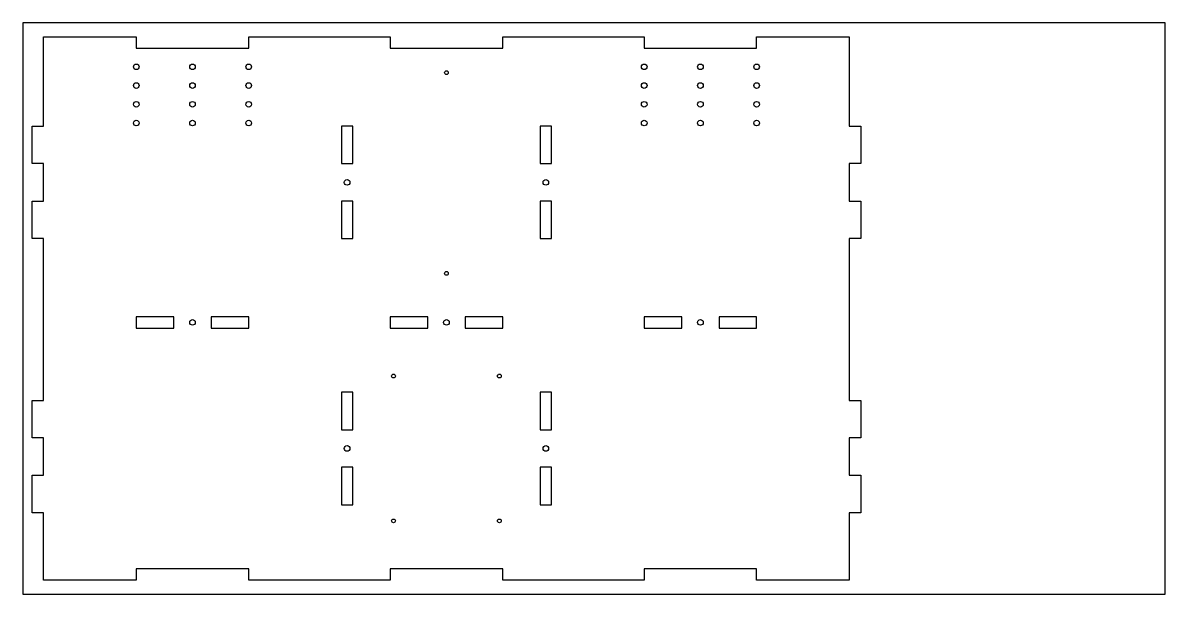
# Model space of a CAD drawing. Extents: x 395 to 1005, y 648 to 952.
import ezdxf

# ---------------------------------------------------------------- set-up
doc = ezdxf.new("R2010")
doc.units = 0
for name, color, linetype in [('6_06MM_ABS_INSIDE', 15, 'CONTINUOUS'), ('6_06MM_ABS_OUTSIDE', 1, 'CONTINUOUS'), ('BOUNDARIES', 7, 'CONTINUOUS'), ('SCREW_HOLES', 7, 'CONTINUOUS')]:
    doc.layers.add(name, color=color, linetype=linetype)

msp = doc.modelspace()

# ---------------------------------------------------------------- linework, layer by layer
at = {"layer": '6_06MM_ABS_INSIDE'}
for points in [[(565.2, 877.28), (571.26, 877.28), (571.26, 897.28), (565.2, 897.28)], [(671.26, 877.28), (677.32, 877.28), (677.32, 897.28), (671.26, 897.28)], [(571.26, 857.28), (565.2, 857.28), (565.2, 837.28), (571.26, 837.28)], [(677.32, 857.28), (671.26, 857.28), (671.26, 837.28), (677.32, 837.28)], [(475.73, 789.57), (475.73, 795.63), (455.73, 795.63), (455.73, 789.57)], [(495.73, 795.63), (495.73, 789.57), (515.73, 789.57), (515.73, 795.63)], [(611.26, 789.57), (611.26, 795.63), (591.26, 795.63), (591.26, 789.57)], [(631.26, 795.63), (631.26, 789.57), (651.26, 789.57), (651.26, 795.63)], [(746.79, 789.57), (746.79, 795.63), (726.79, 795.63), (726.79, 789.57)], [(766.79, 795.63), (766.79, 789.57), (786.79, 789.57), (786.79, 795.63)], [(565.2, 735.32), (571.26, 735.32), (571.26, 755.32), (565.2, 755.32)], [(671.26, 735.32), (677.32, 735.32), (677.32, 755.32), (671.26, 755.32)], [(571.26, 715.32), (565.2, 715.32), (565.2, 695.32), (571.26, 695.32)], [(677.32, 715.32), (671.26, 715.32), (671.26, 695.32), (677.32, 695.32)]]:
    msp.add_lwpolyline(points, close=True, dxfattribs=at)
for centre in [(568.23, 867.28), (674.29, 867.28), (485.73, 792.6), (621.26, 792.6), (756.79, 792.6), (568.23, 725.32), (674.29, 725.32)]:
    msp.add_circle(centre, 1.5, dxfattribs=at)
at = {"layer": '6_06MM_ABS_OUTSIDE'}
msp.add_lwpolyline([(842.32, 837.28), (836.26, 837.28), (836.26, 751), (842.32, 751), (842.32, 731), (836.26, 731), (836.26, 711), (842.32, 711), (842.32, 691), (836.26, 691), (836.26, 655), (786.79, 655), (786.79, 661.06), (726.79, 661.06), (726.79, 655), (651.26, 655), (651.26, 661.06), (591.26, 661.06), (591.26, 655), (515.73, 655), (515.73, 661.06), (455.73, 661.06), (455.73, 655), (406.26, 655), (406.26, 691), (400.2, 691), (400.2, 711), (406.26, 711), (406.26, 731), (400.2, 731), (400.2, 751), (406.26, 751), (406.26, 837.28), (400.2, 837.28), (400.2, 857.28), (406.26, 857.28), (406.26, 877.28), (400.2, 877.28), (400.2, 897.28), (406.26, 897.28), (406.26, 945), (455.73, 945), (455.73, 938.94), (515.73, 938.94), (515.73, 945), (591.26, 945), (591.26, 938.94), (651.26, 938.94), (651.26, 945), (726.79, 945), (726.79, 938.94), (786.79, 938.94), (786.79, 945), (836.26, 945), (836.26, 897.28), (842.32, 897.28), (842.32, 877.28), (836.26, 877.28), (836.26, 857.28), (842.32, 857.28)], close=True, dxfattribs=at)
at = {"layer": 'BOUNDARIES'}
msp.add_lwpolyline([(1004.8, 647.6), (1004.8, 952.4), (395.2, 952.4), (395.2, 647.6)], close=True, dxfattribs=at)
at = {"layer": 'SCREW_HOLES'}
for centre, radius in [((455.73, 928.94), 1.5), ((485.73, 928.94), 1.5), ((515.73, 928.94), 1.5), ((621.26, 925.82), 1), ((726.79, 928.94), 1.5), ((756.79, 928.94), 1.5), ((786.79, 928.94), 1.5), ((455.73, 918.94), 1.5), ((485.73, 918.94), 1.5), ((515.73, 918.94), 1.5), ((726.79, 918.94), 1.5), ((756.79, 918.94), 1.5), ((786.79, 918.94), 1.5), ((455.73, 908.94), 1.5), ((485.73, 908.94), 1.5), ((515.73, 908.94), 1.5), ((726.79, 908.94), 1.5), ((756.79, 908.94), 1.5), ((786.79, 908.94), 1.5), ((455.73, 898.94), 1.5), ((485.73, 898.94), 1.5), ((515.73, 898.94), 1.5), ((726.79, 898.94), 1.5), ((756.79, 898.94), 1.5), ((786.79, 898.94), 1.5), ((621.26, 818.74), 1), ((593.01, 763.97), 1), ((649.51, 763.97), 1), ((593.01, 686.67), 1), ((649.51, 686.67), 1)]:
    msp.add_circle(centre, radius, dxfattribs=at)

doc.saveas('drawing.dxf')
